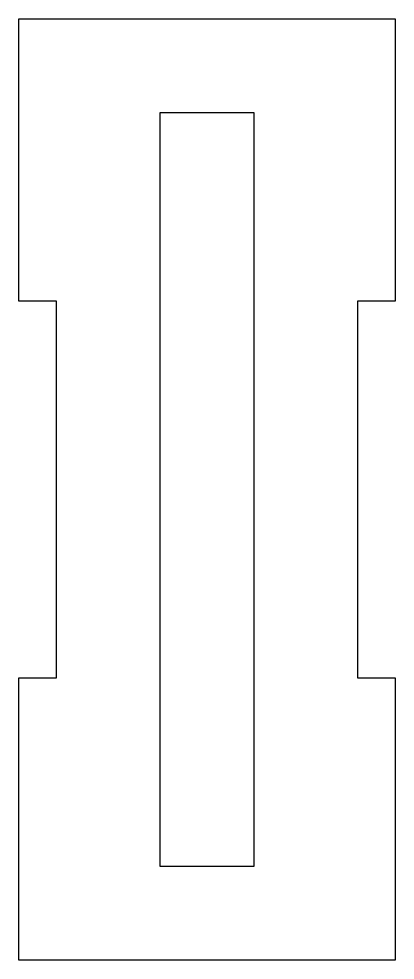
# Model space of a CAD drawing. Header units: millimetres. Extents: x -16.8 to 23.2, y -47 to 53.
import ezdxf

# ---------------------------------------------------------------- set-up
doc = ezdxf.new("R2010")
doc.units = ezdxf.units.MM
doc.header["$MEASUREMENT"] = 0

msp = doc.modelspace()

# ---------------------------------------------------------------- linework, layer by layer
msp.add_lwpolyline([(23.154, -47.027), (-16.846, -47.027), (-16.846, -17.027), (-12.846, -17.027), (-12.846, 22.973), (-16.846, 22.973), (-16.846, 52.962), (23.154, 52.962), (23.154, 22.973), (19.154, 22.973), (19.154, -17.027), (23.154, -17.027)], close=True)
at = {"linetype": 'Continuous'}
msp.add_lwpolyline([(3.154, -37.032), (8.154, -37.032), (8.154, 42.968), (-1.846, 42.968), (-1.846, -37.032), (3.154, -37.032)], dxfattribs=at)

doc.saveas('drawing.dxf')
